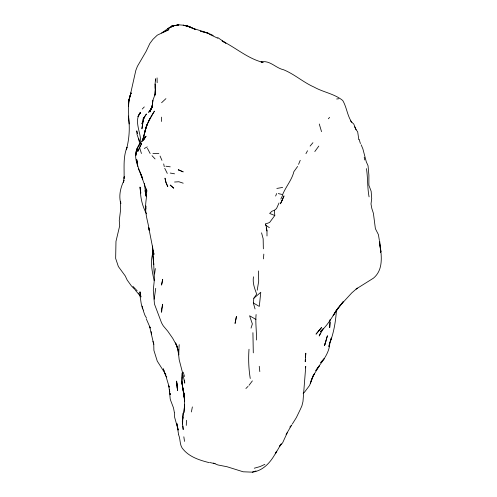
<?xml version="1.0" encoding="UTF-8"?>
<svg xmlns="http://www.w3.org/2000/svg" width="497" height="497" viewBox="0 0 497 497"><rect width="100%" height="100%" fill="white"/><g stroke="black" fill="none" stroke-linecap="round" stroke-linejoin="round"><path stroke-width="0.75" d="M153.846 264.447L152.585 254.775L152.405 246.027M253.302 352.858L252.917 332.667M178.802 354.858L178.883 349.907M184.573 380.124L184.741 383.15L183.207 375.539M256.098 314.539C255.234 323.056 256.787 331.505 256.384 340.016M305.307 359.455L305.245 361.717L305.81 353.224L305.413 357.275M253.495 276.792C252.414 282.905 254.638 288.515 256.688 294.1L253.83 298.256L253.333 302.959L255.048 308.941M186.276 425.413L186.474 420.307M336.512 309.625C335.73 320.577 334.108 331.673 330.17 342.004L331.325 338.003L328.884 346.583L329.815 342.129C329.784 353.553 321.745 361.797 315.788 370.607L319.248 365.978L312.88 376.285M178.889 349.813L179.187 344.651M249.009 349.261C248.276 359.064 248.699 368.824 250.252 378.497M155.095 84.036L155.325 88.895L155.095 84.036L155.536 78.787L155.573 80.905M184.623 404.459L183.909 412.622L184.474 406.49L184.35 397.898L184.617 401.414L183.834 392.611L184.667 400.669M182.461 421.767L183.2 413.05L182.461 421.767L182.865 417.008M263.435 258.881L263.814 254.104M154.2 299.182L155.729 288.316M330.17 322.367L329.704 327.629L330.008 319.614M155.002 95.02L155.443 88.826L155.039 95.163M152.921 100.264L152.194 105.675L150.094 111.881L152.399 104.929L152.927 100.239L155.207 93.958L155.219 86.59M154.561 274.021L155.362 268.566M191.388 411.945L192.37 406.919M257.222 290.229L258.701 281.103L258.409 270.946M144.478 133.718C145.851 125.437 149.908 118.044 154.449 111.104L148.622 121.299L150.001 118.516L146.348 126.393L142.589 140.632M152.821 253.253C149.957 262.199 152.268 271.697 154.12 280.619M142.912 139.384L145.074 130.649M310.321 383.746L312.57 377.093L309.625 385.374L304.63 392.021M305.388 367.873L305.754 366.413L302.984 401.508L301.896 405.869L300.263 409.516L296.336 417.635L292.267 424.115M144.484 133.736L146.348 126.393L147.621 123.293L145.192 130.717M142.428 141.26L143.944 135.395M269.393 227.682L265.441 224.973L265.336 224.035L269.598 222.507L274.785 215.518L274.375 210.287L276.518 208.597L279.016 202.987M131.009 92.951L128.667 101.208L128.543 106.128L129.139 99.021L131.009 92.951L128.667 101.208L129.139 99.021L128.518 104.37L128.717 119.23M130.91 93.318L129.866 96.909L135.824 70.4L137.402 66.325L146.112 51.384L149.808 43.537L152.946 39.331L157.269 35.181L168.924 29.615L161.593 33.007L171.54 26.136L178.883 24.85L183.2 25.179L187.524 25.987L195.551 29.516L187.524 25.987C195.787 30.006 205.044 31.292 213.213 35.504M324.926 344.297L327.411 335.748L324.553 345.577L325.852 341.184M152.399 104.929L151.069 109.154L151.833 107.93M251.041 328.126L252.364 323.926L249.581 315.769L255.949 319.447M139.551 114.186L139.98 112.856C133.749 122.063 141.378 133.121 140.688 143.093M142.763 140.955L144.298 136.787L142.564 140.813M124.126 180.144L123.343 182.231L124.244 176.721L124.088 178.429C124.356 167.998 122.989 157.201 127.008 147.236L126.344 149.783C129.375 138.725 130.021 127.412 128.419 116.043L129.164 123.964M123.915 180.697C120.442 187.742 118.578 195.886 120.808 203.658L120.628 201.391L120.417 211.25L119.261 220.562L119.69 225.8L115.975 241.387L115.652 258.415L118.361 266.529L125.256 275.959L127.164 280.028L131.332 285.818L134.786 289.422M282.364 199.924L284.011 195.886L280.432 203.801L282.625 199.471L282.103 200.378M275.63 196.042L276.655 193.538M298.554 164.352L300.225 160.326M320.565 332.909L319.186 335.991L323.392 328.436L320.366 331.679C329.064 324.342 333.45 313.737 340.464 305.096M137.799 151.405L141.546 143.583L137.799 151.405L137.228 149.255M310.96 381.156L314.632 373.29L312.7 376.527M280.848 199.048L282.743 195.153M287.403 432.44L282.625 442.815L279.407 446.517L280.861 444.386M137.886 147.298C131.748 157.493 139.732 169.434 142.769 179.231L140.204 172.757L146.876 191.134M137.837 147.491L136.768 149.522L135.979 155.344C135.333 147.249 141.384 141.813 146.087 136.221L144.136 139.259M138.551 146.137L139.974 143.434L138.222 146.652M305.959 153.654L307.525 150.759M281.178 443.821L275.363 453.842L276.63 451.177C271.729 460.881 264.025 470.702 252.401 472.131L255.967 470.951M143.639 140.154L144.298 138.955M252.364 380.895L249.009 385.318M297.616 166.464L293.882 171.639C291.925 179.902 285.837 186.679 282.625 194.6L278.301 193.569M291.733 424.96L286.079 434.552M314.8 151.554L318.807 146.093M341.352 303.99L343.141 301.778L336.009 310.762L333.133 315.67L338.463 307.6L336.14 310.842L341.569 303.99L351.789 292.876L357.293 288.111L356.107 289.037L373.402 278.196C384.473 269.063 381.069 253.52 379.671 241.138M310.116 146.068L312.924 142.701M320.826 362.45L324.094 358.791L320.745 362.593M328.331 118.783L329.598 117.391M289.832 427.06L291.273 425.507M142.248 109.048L144.298 106.917M245.903 388.511L248.04 386.399M161.587 102.736L165.911 98.648M303.158 393.351L304.239 392.406M253.83 298.256L260.776 292.279L259.297 306.407L253.333 302.959M144.298 148.473L147.28 146.895M264.882 464.36L260.074 466.577L254.265 468.217M274.375 210.287L271.847 211.293L269.654 213.443L274.785 215.518M276.841 188.444L282.625 187.425M336.662 98.996L338.817 98.748M174.559 182.026L178.883 181.753L183.2 183.2M152.946 153.455L158.854 153.579M252.296 472.15L243.163 471.79L227.067 466.751L217.785 464.931L213.462 463.074M165.911 166.222L170.235 166.83M170.235 173.055L174.559 173.82M263.267 62.417L261.012 61.963C269.914 59.889 275.58 68.083 283.582 69.754C294.466 74.177 303.319 82.347 314.073 87.087C323.286 92.268 334.388 93.765 342.737 100.481C346.788 107.321 347.229 115.658 351.789 122.281M209.138 462.626C199.123 460.11 188.307 456.637 182.02 447.834C179.641 443.92 180.417 438.988 178.622 434.825M209.864 462.545L215.071 463.695M262.124 62.175C247.344 58.224 235.671 47.606 222.109 41.009L225.893 43.164L217.785 37.579M209.138 34.131L217.785 38.238M350.484 120.97L353.765 124.064L356.113 129.754L357.672 131.792L358.834 139.676M133.016 286.458L137.16 290.795M166.818 376.956L165.911 376.012L164.718 372.967L165.892 374.732M152.026 155.685L155.064 158.922M135.29 290.136L139.98 295.659M150.144 153.542L147.435 148.355M138.862 293.068C141.515 298.511 140.173 305.046 143.521 310.265M146.398 317.869L144.913 315.235L143.223 310.513M167.296 173.422L164.743 168.309M150.218 327.877L146.242 318.751M354.609 126.834L356.113 129.754M265.336 224.035L266.057 225.452L266.988 230.981L266.995 235.976M150.249 327.896L149.672 326.753L153.747 344.365L153.902 350.373L157.263 361.126L164.78 372.936L163.296 368.805L164.109 371.24M146.491 213.822C142.204 205.876 140.104 196.893 140.44 187.866L140.527 192.277L139.98 187.052L140.856 193.103M146.745 192.929L145.174 189.593L144.298 183.474M138.278 168.613L141.893 176.51M160.059 156.039L161.96 160.363M141.446 153.511L139.651 147.857M361.133 144.77L362.847 148.771L366.277 161.767L368.047 165.731L368.904 175.224L368.873 185.226L371.153 191.295L371.713 198.558L370.998 203.963L371.818 208.479L373.402 213.319L375.39 228.682L378.416 234.621L379.373 240.486M169.204 387.07L166.333 377.515M169.166 387.001L168.626 385.691L169.701 391.673M164.718 372.967L166.29 377.055M146.95 191.059L146.193 189.003C147.702 195.588 144.9 202.459 145.807 209.187L145.832 205.957C144.938 214.369 148.218 222.265 149.28 230.478L148.709 227.583L153.989 254.377L153.026 250.041L154.424 279.084L153.3 290.124L154.455 304.027L161.587 322.932L163.24 325.815L167.806 331.257L172.763 338.376L176.901 345.968L178.15 350.242L175.553 342.905L176.901 345.968L178.758 354.74M139.427 141.285L137.042 134.389L136.768 130.841L137.483 133.594M152.946 341.408L153.896 344.241M359.151 139.44L360.431 143.596M184.53 376.502L183.2 372.197M319.273 124.014L321.528 131.643M138.731 138.402L139.732 144.366M261.559 232.838L263.161 238.753L263.354 248.848M266.218 227.98L266.988 230.981M182.529 372.669L179.162 359.642L178.311 351.683M163.693 163.923L164.277 166.688M140.092 292.484L139.974 291.932L140.893 296.883L139.974 291.932M364.226 157.344L364.755 159.947M174.285 412.056L173.484 407.844L170.365 399.663M136.837 160.829L137.439 164.109L136.712 159.537L137.862 166.414M169.968 393.17L170.235 394.661L169.999 393.301M169.769 391.94L169.297 389.213L170.235 399.228M142.248 306.084L142.738 308.991M379.59 243.928L380.876 251.811L379.459 241.859M151.156 331.567L151.548 334.04M183.828 436.807L184.53 441.392M366.457 168.62C367.942 177.976 367.289 187.512 369.078 196.849M178.56 434.49L176.876 423.537L178.218 430.067L174.615 417.238L174.317 412.348M184.648 400.607L181.784 381.441L184.611 399.979M177.18 385.74L176.621 381.075L177.354 388.871L177.249 386.995M259.248 366.27L259.807 371.588M182.616 424.009L182.79 417.443L182.312 421.68L183.2 429.594L182.84 426.103M152.585 254.775L152.622 255.172M380.447 251.271L380.497 252.669M157.071 77.905L157.158 82.719M161.587 117.149L161.587 121.479M182.057 377.931L181.939 382.994L183.2 390.487L181.852 381.485L182.231 372.843L182.057 377.931M162.662 304.282L161.587 312.246L161.432 309.799L162.662 304.282M142.596 124.225L141.918 128.822L143.093 120.914L142.596 124.225M236.404 316.608L235.075 323.354L236.404 316.608M162.687 279.308L161.593 284.949L162.687 279.308M143.403 119.696L141.918 123.834L144.298 117.236L146.441 113.993L142.894 119.404L144.298 117.236L143.403 119.696M139.974 113.192L137.955 116.553L140.663 112.334L139.974 113.192M152.504 106.737L148.622 112.372L152.511 106.768M318.794 330.772L316.024 334.164L321.528 327.548L318.794 330.772M170.235 27.41L167.545 28.82L174.559 25.459L170.235 27.41M178.1 24.931L171.54 26.136L178.883 24.85L178.1 24.931M186.623 25.9L183.2 25.179L190.947 27.36L186.623 25.9M204.82 32.293L200.496 31.162L208.398 33.299L204.82 32.293M178.883 170.017L178.261 169.775L183.207 171.875L178.883 170.017M170.235 185.114L173.683 188.108L170.235 185.114M167.744 186.543L165.911 182.38L164.985 178.156L166.054 182.691L167.744 186.543M145.994 196.066L145.093 190.556L145.994 196.066M184.25 396.631L183.778 393.208L184.244 396.637M177.081 385.802L176.845 383.585L177.566 390.512L177.081 385.802"/></g></svg>
